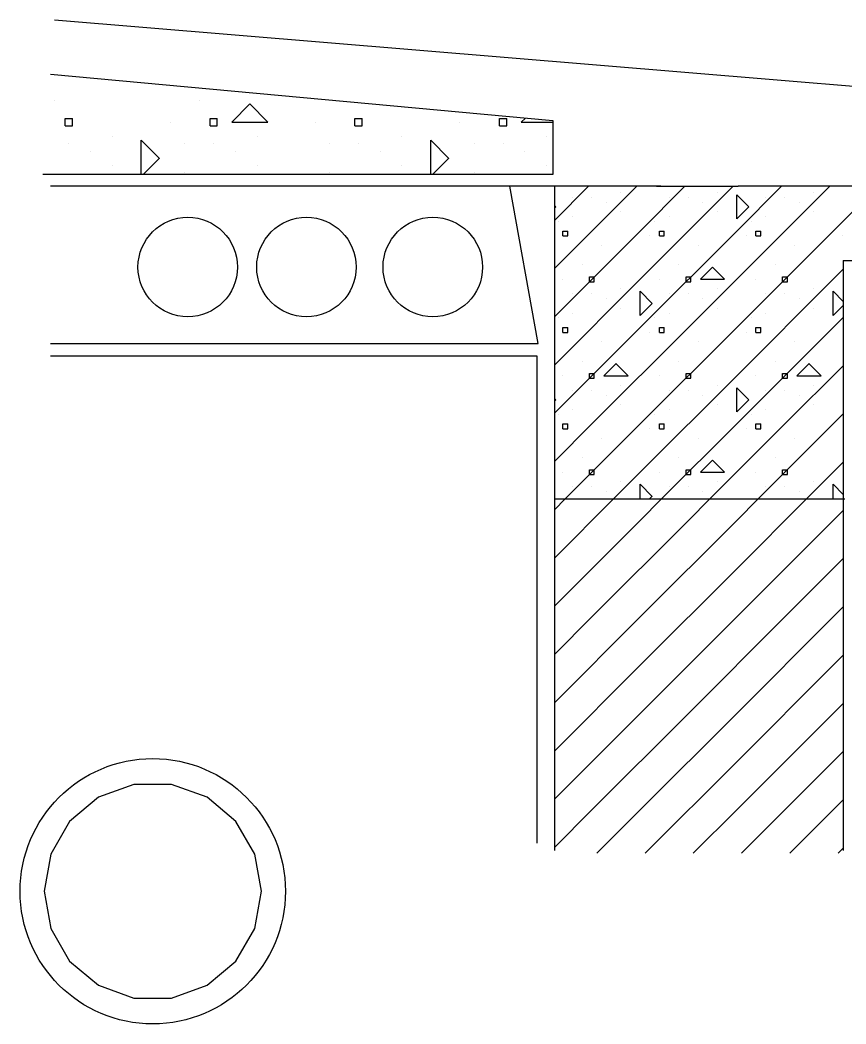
# Model space of a CAD drawing. Header units: metres. Extents: x 18476 to 19958, y 9329 to 10161.
# Drawn here: x 18476 to 19161, y 9329 to 10161 of the extents above; entities that cross this region are included whole.
import ezdxf

# ---------------------------------------------------------------- set-up
doc = ezdxf.new("R2010")
doc.units = ezdxf.units.M
doc.layers.add('DIM', color=3, linetype='Continuous')

msp = doc.modelspace()

# ---------------------------------------------------------------- linework, layer by layer
for p, q in [((18501.27, 10116.11), (18917.61, 10077.67)), ((18504.52, 10094.35), (18504.52, 10094.35)), ((18624.52, 10094.35), (18624.52, 10094.35)), ((18651.52, 10076.35), (18666.58, 10091.41)), ((18681.52, 10076.35), (18666.46, 10091.41)), ((18513.52, 10079.35), (18519.52, 10079.35)), ((18513.52, 10073.35), (18513.52, 10079.35)), ((18513.52, 10073.35), (18519.52, 10073.35)), ((18519.52, 10073.35), (18519.52, 10079.35)), ((18600.52, 10076.35), (18600.52, 10076.35)), ((18633.52, 10079.35), (18639.52, 10079.35)), ((18633.52, 10073.35), (18633.52, 10079.35)), ((18633.52, 10073.35), (18639.52, 10073.35)), ((18639.52, 10073.35), (18639.52, 10079.35)), ((18651.52, 10076.35), (18681.52, 10076.35)), ((18720.52, 10076.35), (18720.52, 10076.35)), ((18753.52, 10079.35), (18759.52, 10079.35)), ((18753.52, 10073.35), (18753.52, 10079.35)), ((18753.52, 10073.35), (18759.52, 10073.35)), ((18759.52, 10073.35), (18759.52, 10079.35)), ((18840.52, 10076.35), (18840.52, 10076.35)), ((18873.52, 10079.35), (18879.52, 10079.35)), ((18873.52, 10073.35), (18873.52, 10079.35)), ((18873.52, 10073.35), (18879.52, 10073.35)), ((18879.52, 10073.35), (18879.52, 10079.35)), ((18891.52, 10076.35), (18894.94, 10079.76)), ((18891.52, 10076.35), (18917.61, 10076.35)), ((18917.61, 10077.67), (18917.61, 10032.82)), ((18552.52, 10064.35), (18552.52, 10064.35)), ((18672.52, 10064.35), (18672.52, 10064.35)), ((18792.52, 10064.35), (18792.52, 10064.35)), ((18912.52, 10064.35), (18912.52, 10064.35)), ((18516.52, 10058.35), (18516.52, 10058.35)), ((18576.52, 10061.35), (18591.58, 10046.29)), ((18576.52, 10032.82), (18576.52, 10061.35)), ((18612.52, 10058.35), (18612.52, 10058.35)), ((18636.52, 10058.35), (18636.52, 10058.35)), ((18732.52, 10058.35), (18732.52, 10058.35)), ((18756.52, 10058.35), (18756.52, 10058.35)), ((18816.52, 10061.35), (18831.58, 10046.29)), ((18816.52, 10032.82), (18816.52, 10061.35)), ((18852.52, 10058.35), (18852.52, 10058.35)), ((18876.52, 10058.35), (18876.52, 10058.35)), ((18534.52, 10052.35), (18534.52, 10052.35)), ((18654.52, 10052.35), (18654.52, 10052.35)), ((18774.52, 10052.35), (18774.52, 10052.35)), ((18894.52, 10052.35), (18894.52, 10052.35)), ((18552.52, 10040.35), (18552.52, 10040.35)), ((18577.99, 10032.82), (18591.58, 10046.41)), ((18672.52, 10040.35), (18672.52, 10040.35)), ((18792.52, 10040.35), (18792.52, 10040.35)), ((18817.99, 10032.82), (18831.58, 10046.41)), ((18912.52, 10040.35), (18912.52, 10040.35)), ((18917.61, 10032.82), (18494.86, 10032.82)), ((18612.52, 10034.35), (18612.52, 10034.35)), ((18732.52, 10034.35), (18732.52, 10034.35)), ((18852.52, 10034.35), (18852.52, 10034.35)), ((18918.91, 9994.89), (18947.22, 10023.21)), ((18950.06, 9986.04), (18987.22, 10023.21)), ((18990.06, 9986.04), (19027.22, 10023.21)), ((18990.06, 9946.04), (19067.22, 10023.21)), ((19070.06, 9986.04), (19107.22, 10023.21)), ((19110.06, 9986.04), (19147.22, 10023.21)), ((19150.06, 9986.04), (19187.22, 10023.21)), ((18934.06, 10014.04), (18934.06, 10014.04)), ((18950.06, 10014.04), (18950.06, 10014.04)), ((18974.06, 10018.04), (18974.06, 10018.04)), ((19014.06, 10014.04), (19014.06, 10014.04)), ((19030.06, 10014.04), (19030.06, 10014.04)), ((19054.06, 10018.04), (19054.06, 10018.04)), ((19070.06, 10016.04), (19080.1, 10006)), ((19070.06, 9996.04), (19070.06, 10016.04)), ((19094.06, 10014.04), (19094.06, 10014.04)), ((19110.06, 10014.04), (19110.06, 10014.04)), ((19134.06, 10018.04), (19134.06, 10018.04)), ((18918.91, 10007.19), (18920.1, 10006)), ((18918.91, 10004.89), (18920.1, 10006.08)), ((18962.06, 10010.04), (18962.06, 10010.04)), ((19042.06, 10010.04), (19042.06, 10010.04)), ((19070.06, 9996.04), (19080.1, 10006.08)), ((19122.06, 10010.04), (19122.06, 10010.04)), ((18934.06, 9998.04), (18934.06, 9998.04)), ((18974.06, 10002.04), (18974.06, 10002.04)), ((19014.06, 9998.04), (19014.06, 9998.04)), ((19054.06, 10002.04), (19054.06, 10002.04)), ((19094.06, 9998.04), (19094.06, 9998.04)), ((19134.06, 10002.04), (19134.06, 10002.04)), ((18922.06, 9994.04), (18922.06, 9994.04)), ((19002.06, 9994.04), (19002.06, 9994.04)), ((19082.06, 9994.04), (19082.06, 9994.04)), ((18918.91, 9954.89), (18950.06, 9986.04)), ((18918.91, 9914.89), (18990.06, 9986.04)), ((18926.06, 9982.04), (18926.06, 9986.04)), ((18926.06, 9986.04), (18930.06, 9986.04)), ((18926.06, 9982.04), (18930.06, 9982.04)), ((18930.06, 9982.04), (18930.06, 9986.04)), ((18950.06, 9986.04), (18950.06, 9986.04)), ((18990.06, 9906.04), (19070.06, 9986.04)), ((18990.06, 9986.04), (18990.06, 9986.04)), ((18998.06, 9982.04), (18998.06, 9982.04)), ((19006.06, 9982.04), (19006.06, 9986.04)), ((19006.06, 9986.04), (19010.06, 9986.04)), ((19006.06, 9982.04), (19010.06, 9982.04)), ((19010.06, 9982.04), (19010.06, 9986.04)), ((19030.06, 9906.04), (19110.06, 9986.04)), ((19070.06, 9986.04), (19070.06, 9986.04)), ((19070.06, 9906.04), (19150.06, 9986.04)), ((19078.06, 9982.04), (19078.06, 9982.04)), ((19086.06, 9982.04), (19086.06, 9986.04)), ((19086.06, 9986.04), (19090.06, 9986.04)), ((19086.06, 9982.04), (19090.06, 9982.04)), ((19090.06, 9982.04), (19090.06, 9986.04)), ((19110.06, 9986.04), (19110.06, 9986.04)), ((19150.06, 9986.04), (19150.06, 9986.04)), ((19158.06, 9982.04), (19158.06, 9982.04)), ((18958.06, 9974.04), (18958.06, 9974.04)), ((19038.06, 9974.04), (19038.06, 9974.04)), ((19118.06, 9974.04), (19118.06, 9974.04)), ((18942.06, 9958.04), (18942.06, 9958.04)), ((19022.06, 9958.04), (19022.06, 9958.04)), ((19040.06, 9946.04), (19050.1, 9956.08)), ((19060.06, 9946.04), (19050.02, 9956.08)), ((19102.06, 9958.04), (19102.06, 9958.04)), ((18948.06, 9948.04), (18952.06, 9948.04)), ((18948.06, 9944.04), (18948.06, 9948.04)), ((18952.06, 9944.04), (18952.06, 9948.04)), ((19028.06, 9948.04), (19032.06, 9948.04)), ((19028.06, 9944.04), (19028.06, 9948.04)), ((19032.06, 9944.04), (19032.06, 9948.04)), ((19108.06, 9948.04), (19112.06, 9948.04)), ((19108.06, 9944.04), (19108.06, 9948.04)), ((19112.06, 9944.04), (19112.06, 9948.04)), ((19150.06, 9946.04), (19158.4, 9954.39)), ((18918.91, 9874.89), (18990.06, 9946.04)), ((18926.06, 9946.04), (18926.06, 9946.04)), ((18948.06, 9944.04), (18952.06, 9944.04)), ((18990.06, 9946.04), (18990.06, 9946.04)), ((19006.06, 9946.04), (19006.06, 9946.04)), ((19028.06, 9944.04), (19032.06, 9944.04)), ((19040.06, 9946.04), (19060.06, 9946.04)), ((19070.06, 9866.04), (19150.06, 9946.04)), ((19086.06, 9946.04), (19086.06, 9946.04)), ((19108.06, 9944.04), (19112.06, 9944.04)), ((19150.06, 9946.04), (19150.06, 9946.04)), ((18934.06, 9934.04), (18934.06, 9934.04)), ((18950.06, 9934.04), (18950.06, 9934.04)), ((18974.06, 9938.04), (18974.06, 9938.04)), ((18990.06, 9936.04), (19000.1, 9926)), ((18990.06, 9916.04), (18990.06, 9936.04)), ((19014.06, 9934.04), (19014.06, 9934.04)), ((19030.06, 9934.04), (19030.06, 9934.04)), ((19054.06, 9938.04), (19054.06, 9938.04)), ((19094.06, 9934.04), (19094.06, 9934.04)), ((19110.06, 9934.04), (19110.06, 9934.04)), ((19134.06, 9938.04), (19134.06, 9938.04)), ((19150.06, 9916.04), (19150.06, 9936.04)), ((19150.06, 9936.04), (19158.4, 9927.7)), ((18962.06, 9930.04), (18962.06, 9930.04)), ((18974.06, 9922.04), (18974.06, 9922.04)), ((18990.06, 9916.04), (19000.1, 9926.08)), ((19042.06, 9930.04), (19042.06, 9930.04)), ((19054.06, 9922.04), (19054.06, 9922.04)), ((19122.06, 9930.04), (19122.06, 9930.04)), ((19134.06, 9922.04), (19134.06, 9922.04)), ((19150.06, 9916.04), (19158.4, 9924.39)), ((18922.06, 9914.04), (18922.06, 9914.04)), ((18934.06, 9918.04), (18934.06, 9918.04)), ((19002.06, 9914.04), (19002.06, 9914.04)), ((19014.06, 9918.04), (19014.06, 9918.04)), ((19082.06, 9914.04), (19082.06, 9914.04)), ((19094.06, 9918.04), (19094.06, 9918.04)), ((19150.06, 9906.04), (19158.4, 9914.39)), ((18918.91, 9834.89), (18990.06, 9906.04)), ((18926.06, 9902.04), (18926.06, 9906.04)), ((18926.06, 9906.04), (18930.06, 9906.04)), ((18930.06, 9902.04), (18930.06, 9906.04)), ((18950.06, 9826.04), (19030.06, 9906.04)), ((18990.06, 9826.04), (19070.06, 9906.04)), ((18990.06, 9906.04), (18990.06, 9906.04)), ((19006.06, 9902.04), (19006.06, 9906.04)), ((19006.06, 9906.04), (19010.06, 9906.04)), ((19010.06, 9902.04), (19010.06, 9906.04)), ((19030.06, 9906.04), (19030.06, 9906.04)), ((19070.06, 9906.04), (19070.06, 9906.04)), ((19070.06, 9826.04), (19150.06, 9906.04)), ((19086.06, 9902.04), (19086.06, 9906.04)), ((19086.06, 9906.04), (19090.06, 9906.04)), ((19090.06, 9902.04), (19090.06, 9906.04)), ((19150.06, 9906.04), (19150.06, 9906.04)), ((18926.06, 9902.04), (18930.06, 9902.04)), ((18998.06, 9902.04), (18998.06, 9902.04)), ((19006.06, 9902.04), (19010.06, 9902.04)), ((19078.06, 9902.04), (19078.06, 9902.04)), ((19086.06, 9902.04), (19090.06, 9902.04)), ((19158.06, 9902.04), (19158.06, 9902.04)), ((18958.06, 9894.04), (18958.06, 9894.04)), ((19038.06, 9894.04), (19038.06, 9894.04)), ((19118.06, 9894.04), (19118.06, 9894.04)), ((18904.8, 9882.25), (18501.27, 9882.25)), ((18904.8, 9478.58), (18904.8, 9882.25)), ((18942.06, 9878.04), (18942.06, 9878.04)), ((18960.06, 9866.04), (18970.1, 9876.08)), ((18980.06, 9866.04), (18970.02, 9876.08)), ((19022.06, 9878.04), (19022.06, 9878.04)), ((19102.06, 9878.04), (19102.06, 9878.04)), ((19110.06, 9826.04), (19158.4, 9874.39)), ((19120.06, 9866.04), (19130.1, 9876.08)), ((19140.06, 9866.04), (19130.02, 9876.08)), ((18926.06, 9866.04), (18926.06, 9866.04)), ((18948.06, 9868.04), (18952.06, 9868.04)), ((18948.06, 9864.04), (18948.06, 9868.04)), ((18948.06, 9864.04), (18952.06, 9864.04)), ((18952.06, 9864.04), (18952.06, 9868.04)), ((18960.06, 9866.04), (18980.06, 9866.04)), ((18990.06, 9786.04), (19070.06, 9866.04)), ((19006.06, 9866.04), (19006.06, 9866.04)), ((19028.06, 9868.04), (19032.06, 9868.04)), ((19028.06, 9864.04), (19028.06, 9868.04)), ((19028.06, 9864.04), (19032.06, 9864.04)), ((19032.06, 9864.04), (19032.06, 9868.04)), ((19070.06, 9866.04), (19070.06, 9866.04)), ((19086.06, 9866.04), (19086.06, 9866.04)), ((19108.06, 9868.04), (19112.06, 9868.04)), ((19108.06, 9864.04), (19108.06, 9868.04)), ((19108.06, 9864.04), (19112.06, 9864.04)), ((19112.06, 9864.04), (19112.06, 9868.04)), ((19120.06, 9866.04), (19140.06, 9866.04)), ((18974.06, 9858.04), (18974.06, 9858.04)), ((19054.06, 9858.04), (19054.06, 9858.04)), ((19070.06, 9856.04), (19080.1, 9846)), ((19070.06, 9836.04), (19070.06, 9856.04)), ((19134.06, 9858.04), (19134.06, 9858.04)), ((18918.91, 9847.19), (18920.1, 9846)), ((18934.06, 9854.04), (18934.06, 9854.04)), ((18950.06, 9854.04), (18950.06, 9854.04)), ((18962.06, 9850.04), (18962.06, 9850.04)), ((19014.06, 9854.04), (19014.06, 9854.04)), ((19030.06, 9854.04), (19030.06, 9854.04)), ((19042.06, 9850.04), (19042.06, 9850.04)), ((19094.06, 9854.04), (19094.06, 9854.04)), ((19110.06, 9854.04), (19110.06, 9854.04)), ((19122.06, 9850.04), (19122.06, 9850.04)), ((18918.91, 9844.89), (18920.1, 9846.08)), ((18974.06, 9842.04), (18974.06, 9842.04)), ((19054.06, 9842.04), (19054.06, 9842.04)), ((19070.06, 9836.04), (19080.1, 9846.08)), ((19134.06, 9842.04), (19134.06, 9842.04)), ((18922.06, 9834.04), (18922.06, 9834.04)), ((18934.06, 9838.04), (18934.06, 9838.04)), ((19002.06, 9834.04), (19002.06, 9834.04)), ((19014.06, 9838.04), (19014.06, 9838.04)), ((19082.06, 9834.04), (19082.06, 9834.04)), ((19094.06, 9838.04), (19094.06, 9838.04)), ((19150.06, 9826.04), (19158.4, 9834.39)), ((18918.91, 9794.89), (18950.06, 9826.04)), ((18926.06, 9822.04), (18926.06, 9826.04)), ((18926.06, 9826.04), (18930.06, 9826.04)), ((18926.06, 9822.04), (18930.06, 9822.04)), ((18927.88, 9763.87), (18990.06, 9826.04)), ((18930.06, 9822.04), (18930.06, 9826.04)), ((18950.06, 9826.04), (18950.06, 9826.04)), ((18990.06, 9826.04), (18990.06, 9826.04)), ((18998.06, 9822.04), (18998.06, 9822.04)), ((19006.06, 9822.04), (19006.06, 9826.04)), ((19006.06, 9826.04), (19010.06, 9826.04)), ((19006.06, 9822.04), (19010.06, 9822.04)), ((19007.88, 9763.87), (19070.06, 9826.04)), ((19010.06, 9822.04), (19010.06, 9826.04)), ((19047.88, 9763.87), (19110.06, 9826.04)), ((19070.06, 9826.04), (19070.06, 9826.04)), ((19078.06, 9822.04), (19078.06, 9822.04)), ((19086.06, 9822.04), (19086.06, 9826.04)), ((19086.06, 9826.04), (19090.06, 9826.04)), ((19086.06, 9822.04), (19090.06, 9822.04)), ((19087.88, 9763.87), (19150.06, 9826.04)), ((19090.06, 9822.04), (19090.06, 9826.04)), ((19110.06, 9826.04), (19110.06, 9826.04)), ((19150.06, 9826.04), (19150.06, 9826.04)), ((19158.06, 9822.04), (19158.06, 9822.04)), ((18958.06, 9814.04), (18958.06, 9814.04)), ((19038.06, 9814.04), (19038.06, 9814.04)), ((19118.06, 9814.04), (19118.06, 9814.04)), ((18942.06, 9798.04), (18942.06, 9798.04)), ((19022.06, 9798.04), (19022.06, 9798.04)), ((19102.06, 9798.04), (19102.06, 9798.04)), ((19040.06, 9786.04), (19050.1, 9796.08)), ((19060.06, 9786.04), (19050.02, 9796.08)), ((19150.06, 9786.04), (19158.4, 9794.39)), ((18926.06, 9786.04), (18926.06, 9786.04)), ((18948.06, 9788.04), (18952.06, 9788.04)), ((18948.06, 9784.04), (18948.06, 9788.04)), ((18948.06, 9784.04), (18952.06, 9784.04)), ((18952.06, 9784.04), (18952.06, 9788.04)), ((18967.88, 9763.87), (18990.06, 9786.04)), ((18990.06, 9786.04), (18990.06, 9786.04)), ((19006.06, 9786.04), (19006.06, 9786.04)), ((19028.06, 9788.04), (19032.06, 9788.04)), ((19028.06, 9784.04), (19028.06, 9788.04)), ((19028.06, 9784.04), (19032.06, 9784.04)), ((19032.06, 9784.04), (19032.06, 9788.04)), ((19040.06, 9786.04), (19060.06, 9786.04)), ((19086.06, 9786.04), (19086.06, 9786.04)), ((19108.06, 9788.04), (19112.06, 9788.04)), ((19108.06, 9784.04), (19108.06, 9788.04)), ((19108.06, 9784.04), (19112.06, 9784.04)), ((19112.06, 9784.04), (19112.06, 9788.04)), ((19127.88, 9763.87), (19150.06, 9786.04)), ((19150.06, 9786.04), (19150.06, 9786.04)), ((18934.06, 9774.04), (18934.06, 9774.04)), ((18950.06, 9774.04), (18950.06, 9774.04)), ((18974.06, 9778.04), (18974.06, 9778.04)), ((18990.06, 9776.04), (19000.1, 9766)), ((18990.06, 9763.87), (18990.06, 9776.04)), ((19014.06, 9774.04), (19014.06, 9774.04)), ((19030.06, 9774.04), (19030.06, 9774.04)), ((19054.06, 9778.04), (19054.06, 9778.04)), ((19094.06, 9774.04), (19094.06, 9774.04)), ((19110.06, 9774.04), (19110.06, 9774.04)), ((19134.06, 9778.04), (19134.06, 9778.04)), ((19150.06, 9763.87), (19150.06, 9776.04)), ((19150.06, 9776.04), (19158.4, 9767.7)), ((18918.91, 9754.89), (18927.88, 9763.87)), ((18918.91, 9714.89), (18967.88, 9763.87)), ((18962.06, 9770.04), (18962.06, 9770.04)), ((18990.06, 9746.04), (19007.88, 9763.87)), ((18997.88, 9763.87), (19000.1, 9766.08)), ((19030.06, 9746.04), (19047.88, 9763.87)), ((19042.06, 9770.04), (19042.06, 9770.04)), ((19070.06, 9746.04), (19087.88, 9763.87)), ((19070.06, 9706.04), (19127.88, 9763.87)), ((19122.06, 9770.04), (19122.06, 9770.04)), ((19157.88, 9763.87), (19158.4, 9764.39)), ((19150.06, 9746.04), (19158.4, 9754.39)), ((18918.91, 9674.89), (18990.06, 9746.04)), ((18950.06, 9666.04), (19030.06, 9746.04)), ((18990.06, 9666.04), (19070.06, 9746.04)), ((18990.06, 9746.04), (18990.06, 9746.04)), ((19030.06, 9746.04), (19030.06, 9746.04)), ((19070.06, 9746.04), (19070.06, 9746.04)), ((19070.06, 9666.04), (19150.06, 9746.04)), ((19150.06, 9746.04), (19150.06, 9746.04)), ((19110.06, 9666.04), (19158.4, 9714.39)), ((18990.06, 9626.04), (19070.06, 9706.04)), ((19070.06, 9706.04), (19070.06, 9706.04)), ((19150.06, 9666.04), (19158.4, 9674.39)), ((18918.91, 9634.89), (18950.06, 9666.04)), ((18918.91, 9594.89), (18990.06, 9666.04)), ((18950.06, 9666.04), (18950.06, 9666.04)), ((18990.06, 9586.04), (19070.06, 9666.04)), ((18990.06, 9666.04), (18990.06, 9666.04)), ((19030.06, 9586.04), (19110.06, 9666.04)), ((19070.06, 9586.04), (19150.06, 9666.04)), ((19070.06, 9666.04), (19070.06, 9666.04)), ((19110.06, 9666.04), (19110.06, 9666.04)), ((19150.06, 9666.04), (19150.06, 9666.04)), ((19150.06, 9626.04), (19158.4, 9634.39)), ((18918.91, 9554.89), (18990.06, 9626.04)), ((18990.06, 9626.04), (18990.06, 9626.04)), ((19070.06, 9546.04), (19150.06, 9626.04)), ((19150.06, 9626.04), (19150.06, 9626.04)), ((19150.06, 9586.04), (19158.4, 9594.39)), ((18918.91, 9514.89), (18990.06, 9586.04)), ((18950.06, 9506.04), (19030.06, 9586.04)), ((18990.06, 9506.04), (19070.06, 9586.04)), ((18990.06, 9586.04), (18990.06, 9586.04)), ((19030.06, 9586.04), (19030.06, 9586.04)), ((19070.06, 9586.04), (19070.06, 9586.04)), ((19070.06, 9506.04), (19150.06, 9586.04)), ((19150.06, 9586.04), (19150.06, 9586.04)), ((19110.06, 9506.04), (19158.4, 9554.39)), ((18994.08, 9470.07), (19070.06, 9546.04)), ((19070.06, 9546.04), (19070.06, 9546.04)), ((19150.06, 9506.04), (19158.4, 9514.39)), ((18918.91, 9474.89), (18950.06, 9506.04)), ((18950.06, 9506.04), (18950.06, 9506.04)), ((18954.08, 9470.07), (18990.06, 9506.04)), ((18990.06, 9506.04), (18990.06, 9506.04)), ((19034.08, 9470.07), (19070.06, 9506.04)), ((19070.06, 9506.04), (19070.06, 9506.04)), ((19074.08, 9470.07), (19110.06, 9506.04)), ((19110.06, 9506.04), (19110.06, 9506.04)), ((19114.08, 9470.07), (19150.06, 9506.04)), ((19150.06, 9506.04), (19150.06, 9506.04)), ((19154.08, 9470.07), (19158.4, 9474.39))]:
    msp.add_line(p, q)
for points in [[(19775.9, 10055.24), (18504.47, 10160.96)], [(18919.55, 10023.21), (18501.27, 10023.21)], [(18905.43, 9892.81), (18882.03, 10023.21)], [(18918.91, 10023.21), (18918.91, 9763.87)], [(19007.28, 10023.21), (18919.55, 10023.21)], [(19003.5, 10023.21), (19071.33, 10023.21)], [(19900.8, 10023.21), (19071.33, 10023.21)], [(19158.4, 9961.62), (19900.8, 9961.62)], [(19158.4, 9961.62), (19158.4, 9762.94)], [(18501.27, 9892.81), (18905.43, 9892.81)], [(18918.91, 9763.87), (19159.66, 9763.87)], [(18918.91, 9763.87), (18918.91, 9638.77)], [(19158.4, 9763.87), (19158.4, 9472.44)], [(18918.91, 9638.77), (18918.91, 9472.44)]]:
    msp.add_lwpolyline(points)
for centre in [(18615.04, 9956.17), (18713.43, 9956.17), (18818.17, 9956.17)]:
    msp.add_circle(centre, 41.26)
at = {"layer": 'DIM'}
msp.add_lwpolyline([(18676.03, 9438.59), (18670.6, 9469.37), (18654.98, 9496.44), (18631.03, 9516.53), (18601.66, 9527.22), (18570.4, 9527.22), (18541.03, 9516.53), (18517.09, 9496.44), (18501.46, 9469.37), (18496.03, 9438.59), (18501.46, 9407.8), (18517.09, 9380.74), (18541.03, 9360.64), (18570.4, 9349.95), (18601.66, 9349.95), (18631.03, 9360.64), (18654.98, 9380.74), (18670.6, 9407.8), (18676.03, 9438.59)], dxfattribs=at)
msp.add_circle((18586.03, 9438.59), 110, dxfattribs=at)

doc.saveas('drawing.dxf')
